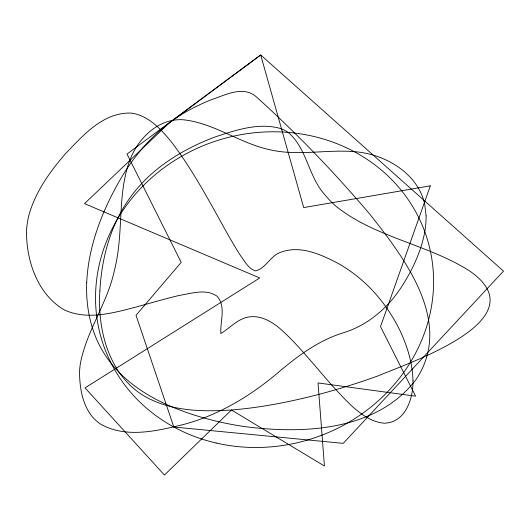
<?xml version="1.0" encoding="UTF-8"?>
<svg xmlns="http://www.w3.org/2000/svg" width="530" height="530" viewBox="0 0 530 530"><rect width="100%" height="100%" fill="white"/><g stroke="black" fill="none" stroke-linecap="round" stroke-linejoin="round"><path stroke-width="0.79" d="M86.701 282.669C85.966 301.994 88.921 321.63 96.705 339.412A131.784 119.806 -24.9 0 0 106.835 357.545C130.4 391.372 170.163 408.928 208.787 419.29A301.676 259.064 -12 0 0 244.926 426.624C303.624 434.295 376.446 430.91 415.758 379.95C454.349 323.061 404.821 258.276 369.629 213.994C334.589 172.628 296.78 133.414 256.586 97.063C243.131 84.959 224.925 95.301 210.655 99.958A182.34 164.234 -15.8 0 0 196.802 106.185C164.061 121.648 138.058 148.691 120.105 179.802C102.005 211.178 88.377 246.152 86.701 282.669M99.885 290.944C97.228 331.29 109.657 378.155 148.075 398.149C174.098 411.598 204.375 411.83 232.922 409.889C264.019 407.239 294.68 400.912 324.777 392.796A529.854 402.933 -17.3 0 0 378.539 375.71C409.485 362.414 539.812 319.451 469.606 270.949C427.723 244.277 375.399 237.685 336.199 206.422A104.834 88.888 -3.2 0 1 325.075 194.954C308.394 176.96 307.314 149.168 288.704 132.871A33.297 28.587 -15.4 0 0 279.966 128.339C258.468 122.516 236.082 130.035 215.69 136.76A215.909 201.89 -16 0 0 195.245 145.399C177.152 154.144 160.047 165.234 145.71 179.405A141.934 128.445 -20.2 0 0 131.135 196.226C110.889 223.455 101.634 257.408 99.885 290.944M426.113 215.935C426.246 232.127 421.423 247.921 414.91 262.589A183.254 161.153 -18.2 0 1 404.509 282.086C391.021 305.088 370.271 324.069 344.652 332.383C318.543 340.061 296.76 356.657 276.362 374.054C249.418 396.553 218.658 414.964 184.586 424.205C157.774 430.777 126.544 438.648 100.899 424.305A46.302 42.168 -45 0 1 92.353 416.779C82.574 404.741 79.831 388.636 79.546 373.531A75.008 68.794 -41 0 1 80.196 364.653C85.966 331.581 107.279 303.71 114.301 270.896A178.385 144.975 -39.8 0 0 117.753 253.307C122.39 222.328 118.74 189.853 129.903 160.053C138.052 138.357 158.145 118.468 182.711 119.714C214.06 122.828 240.064 143.643 270.651 149.917C299.357 156.343 328.706 148.831 357.637 151.964A86.88 77.612 -7.1 0 1 374.22 155.429A88.212 78.844 -7.1 0 1 384.866 159.424C398.474 165.559 410.783 175.251 418.428 188.223A69.41 61.593 -5.9 0 1 424.689 204.004L426.113 215.935M412.969 380.282C413.473 398.176 405.563 422.788 384.23 423.198C371.53 422.198 361.149 414.202 351.913 406.099C338.491 393.286 326.46 379.149 314.416 365.057C303.18 352.019 291.917 338.922 278.893 327.619C270.731 321.114 260.952 315.602 250.147 316.808C238.189 318.013 230.345 327.845 220.844 333.555C220.029 321.293 226.303 306.903 217.141 296.283C206.117 288.366 191.661 293.448 179.504 295.376C165.069 298.814 150.825 302.981 136.521 306.943C113.314 312.905 87.251 320.597 64.229 309.871C37.63 294.316 26.467 261.197 26.5 231.736A90.464 77.645 -30.4 0 1 29.667 212.55C36.517 190.283 50.463 170.998 65.587 153.601C83.362 135.15 103.734 111.611 131.798 113.155C148.983 115.798 161.206 129.472 171.64 142.245C186.818 162.094 199.426 183.718 211.689 205.435C221.248 222.375 230.265 239.646 240.779 256.023C244.993 261.442 248.497 268.889 255.593 270.923C266.192 268.273 270.598 255.122 281.463 252.002C301.086 245.039 321.829 254.798 339.034 263.907A155.807 149.937 -30.8 0 1 377.85 296.462A177.901 170.965 -38.3 0 1 400.09 330.839C407.365 346.348 412.512 363.057 412.969 380.282M430.32 185.844L380.507 326.646L415.626 396.182L318.02 382.938L324.44 466.009L231.458 410.001L164.432 475.039L85.032 387.874L259.726 277.965L84.522 203.619L169.282 122.92L260.694 54.961L503.5 271.115L343.228 443.358L173.833 427.021L136.031 315.317L181.194 262.37L127.014 154.058L260.694 54.961L303.703 207.581L430.32 185.844M216.114 443.007A170.382 156.39 -18.5 0 0 429.028 245.324A170.382 156.39 -18.5 0 0 148.552 180.578A170.382 156.39 -18.5 0 0 216.114 443.007"/></g></svg>
